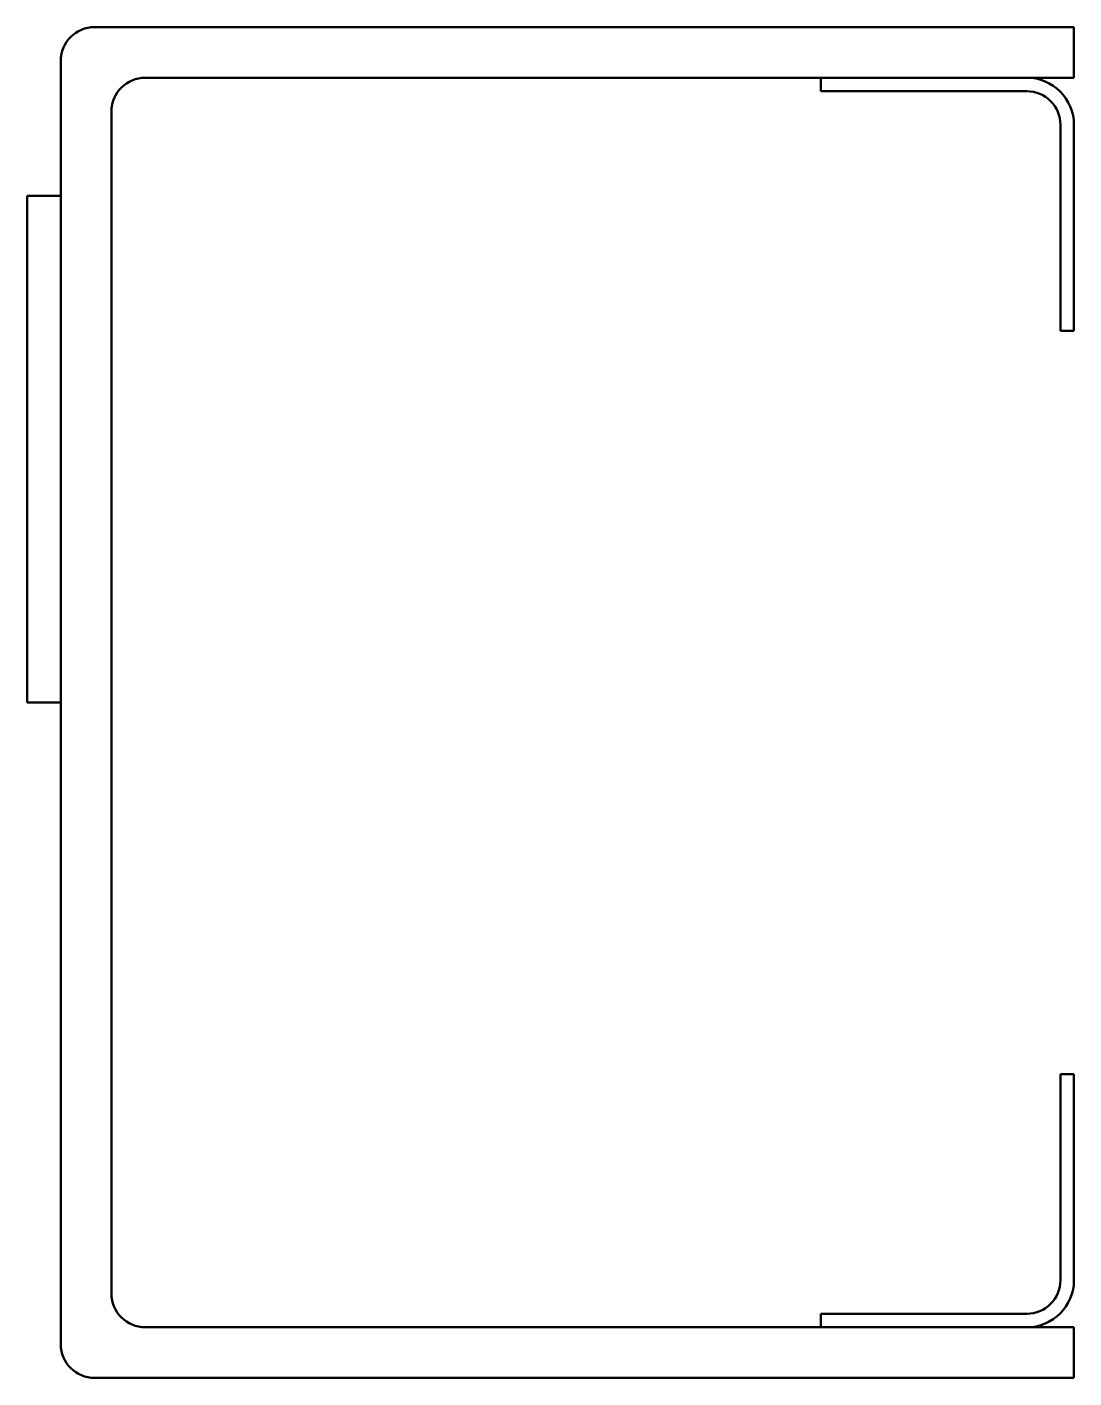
# Model space of a CAD drawing. Header units: millimetres. Extents: x 118 to 304, y 36 to 276.
import ezdxf

# ---------------------------------------------------------------- set-up
doc = ezdxf.new("R2010")
doc.units = ezdxf.units.MM
doc.header["$LTSCALE"] = 0.75
doc.layers.add('Visible', color=7, linetype='Continuous', lineweight=50)

msp = doc.modelspace()

# ---------------------------------------------------------------- linework, layer by layer
at = {"layer": 'Visible', "extrusion": (1, -2e-16, 0)}
for p, q in [((304.334298, 275.73982), (130.334298, 275.73982)), ((304.334298, 266.73968), (304.334298, 275.73982)), ((124.334298, 269.73982), (124.334298, 41.73982)), ((304.334298, 266.73968), (139.334298, 266.73968)), ((295.934298, 266.73968), (259.334298, 266.73968)), ((259.334298, 266.73968), (259.334298, 264.33982)), ((259.334298, 264.33982), (295.934298, 264.33982)), ((133.334298, 260.73968), (133.334298, 50.73982)), ((301.934298, 221.73982), (301.934298, 258.33982)), ((304.334298, 258.33968), (304.334298, 221.73982)), ((124.334298, 245.73982), (118.334298, 245.73982)), ((118.334298, 245.73982), (118.334298, 155.73982)), ((124.334298, 245.73982), (124.334298, 155.73982)), ((304.334298, 221.73982), (301.934298, 221.73982)), ((118.334298, 155.73982), (124.334298, 155.73982)), ((304.334298, 89.73982), (301.934298, 89.73982)), ((301.934298, 53.13982), (301.934298, 89.73982)), ((304.334298, 53.13982), (304.334298, 89.73982)), ((259.334298, 47.13982), (295.934298, 47.13982)), ((259.334298, 44.73982), (259.334298, 47.13982)), ((139.334298, 44.73982), (304.334298, 44.73982)), ((295.934298, 44.73982), (259.334298, 44.73982)), ((304.334298, 35.73982), (304.334298, 44.73982)), ((130.334298, 35.73982), (304.334298, 35.73982))]:
    msp.add_line(p, q, dxfattribs=at)
at = {"layer": 'Visible', "extrusion": (0, -2e-16, -1)}
for centre, radius, start, end in [((-130.334298, 269.73982), 6, 0, 90), ((-295.934298, 258.33968), 8.4, 90, 180), ((-295.934298, 258.33982), 6, 90, 180), ((-295.934298, 53.13982), 8.4, 180, 270), ((-295.934298, 53.13982), 6, 180, 270), ((-130.334298, 41.73982), 6, 270, 0)]:
    msp.add_arc(centre, radius, start, end, dxfattribs=at)
at = {"layer": 'Visible'}
for centre, start, end in [((139.334298, 260.73968), 90, 180), ((139.334298, 50.73982), 180, 270)]:
    msp.add_arc(centre, 6, start, end, dxfattribs=at)

doc.saveas('drawing.dxf')
